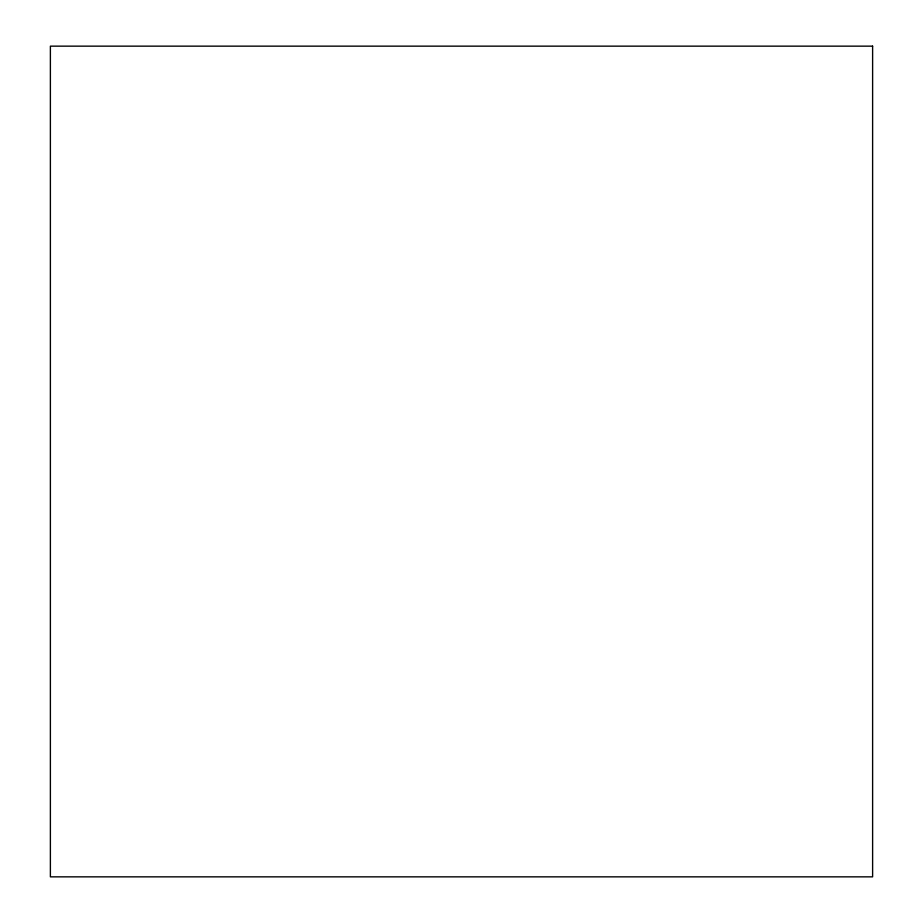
<?xml version="1.0" encoding="UTF-8"?>
<svg xmlns="http://www.w3.org/2000/svg" width="923" height="923" viewBox="0 0 923 923"><rect width="100%" height="100%" fill="white"/><g stroke="black" fill="none" stroke-linecap="round" stroke-linejoin="round"><path stroke-width="1.38" d="M872.616 46.15L50.384 46.15L50.384 876.85L872.616 876.85L872.616 46.15"/></g></svg>
